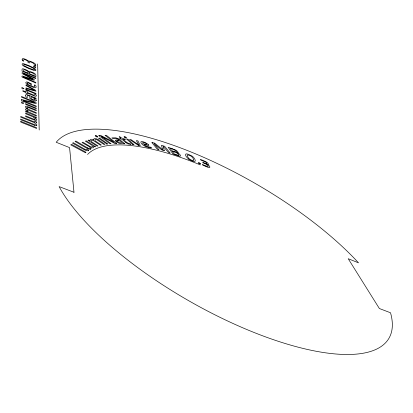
<?xml version="1.0" encoding="UTF-8"?>
<svg xmlns="http://www.w3.org/2000/svg" width="413" height="413" viewBox="0 0 413 413"><rect width="100%" height="100%" fill="white"/><g stroke="black" fill="none" stroke-linecap="round" stroke-linejoin="round"><path stroke-width="0.62" d="M92.342 146.357L92.342 146.197A16.277 5.343 25.9 0 0 92.326 146.047L92.223 145.479L85.362 141.163L86.255 140.848L95.548 146.692L94.933 146.925L93.488 146.119L93.699 147.142L93.405 147.782L91.423 147.906L82.063 142.557L82.879 142.18L90.385 146.687L91.428 147.023L92.161 146.811A5.008 1.642 26.2 0 0 92.321 146.527M21.393 99.698L21.399 100.462L21.951 100.87L36.23 106.73L36.22 106.027L23.603 100.865A16.773 5.312 24.7 0 0 23.159 100.695M36.236 95.857L36.143 96.131A2.432 0.733 25 0 1 34.687 96.1L27.294 93.09L27.289 93.756L25.983 93.214L25.911 92.517L22.865 91.252L22.875 90.617L25.895 91.872L25.911 90.71L27.31 91.294L27.299 92.45L33.825 95.135L34.537 95.186L34.609 94.432L35.952 94.918A9.566 2.886 24.9 0 1 36.215 95.847M25.601 95.104L26.36 94.453A2.168 0.661 24.9 0 1 26.68 94.479L36.091 98.165L36.096 98.676L34.424 98.062M22.173 59.224L22.865 58.496A2.039 0.558 25 0 1 23.267 58.538L25.038 59.126A8.25 2.261 25 0 1 25.936 59.524L27.903 60.597A2.153 0.589 25.1 0 1 28.311 60.938L28.543 61.253M95.016 139.924L94.99 140.074A14.899 4.786 26.7 0 0 94.98 140.26L95.016 140.781L101.33 145.02L100.431 145.226L94.257 141.122C93.772 140.647 91.505 139.604 91.304 140.848A14.161 4.579 26.6 0 0 91.309 141.065L91.392 141.654L97.948 145.897L97.086 146.161L87.938 140.306L88.718 140.079L90.204 140.988A11.327 3.66 26.5 0 1 90.044 140.281L90.261 139.63L91.01 139.3A3.975 1.28 26.3 0 1 91.82 139.305L91.944 139.326A2.401 0.774 26.3 0 1 93.565 139.909L93.828 140.053A9.571 3.072 26.5 0 1 93.87 138.985L94.025 138.845A6.19 1.988 26.5 0 1 94.458 138.623A5.875 1.884 26.5 0 1 94.711 138.572L96.146 138.691L97.902 139.465A4.362 1.399 26.4 0 1 98.531 139.868M28.74 71.723L29.132 71.423A2.313 0.65 25.1 0 1 29.767 71.454L31.93 72.167A9.339 2.654 25.1 0 1 32.581 72.445C34.351 73.034 36.489 74.35 35.812 76.539A34.537 9.757 24.6 0 1 35.735 76.926L22.116 71.175A28.518 8.1 25.4 0 1 22.034 70.68L22.085 69.172L22.767 68.754A2.075 0.583 25 0 1 23.092 68.78L25.57 69.611A7.563 2.142 25 0 1 26.096 69.838L27.485 70.54A2.411 0.681 25 0 1 27.795 70.737A2.168 0.614 25 0 1 28.435 71.284L28.662 71.692M35.053 119.218L34.991 119.3A1.244 0.403 24.9 0 1 34.434 119.352M35.539 66.028L34.114 65.579L34.284 64.645A29.132 7.93 24.7 0 0 34.284 64.459L33.778 63.535A1.611 0.439 25.2 0 0 33.468 63.297L32.064 62.559A6.014 1.647 25.2 0 0 31.579 62.348L30.567 61.971A2.106 0.573 25.2 0 0 29.922 61.816L29.359 62.017L29.318 63.029L28.001 62.466L28.007 61.718A6.314 1.724 25 0 0 27.991 61.552L27.366 60.788A3.474 0.95 25.1 0 0 25.621 59.911L24.217 59.42A1.027 0.279 25 0 0 24.047 59.41C22.808 59.792 25.043 62.425 22.488 60.577M95.062 139.795L95.816 139.48L96.926 139.749L103.983 144.504L104.959 144.349L98.624 139.93M206.763 163.708L206.805 163.29M28.621 61.284L28.864 61.124A2.297 0.625 25.2 0 1 29.638 61.155A3.123 0.852 25.2 0 1 30.087 61.279L30.753 61.496A7.083 1.941 25.2 0 1 31.894 61.945L34.449 63.23A2.705 0.738 25.2 0 1 34.837 63.504A2.571 0.702 25.2 0 1 35.053 63.679L35.776 64.96M178.906 155.2C178.633 152.908 174.508 152.201 172.319 151.349L174.059 153.837L176.841 154.772A10.63 3.139 28.1 0 0 177.636 155.025L178.798 155.247M97.824 136.935L97.277 137.002M88.258 150.693L88.175 150.755A4.502 1.502 26.1 0 1 88.015 150.853L85.264 150.255L72.523 143.161L73.225 142.661L84.954 149.274M86.859 149.63L87.148 149.429L88.563 150.141M90.571 149.186L90.488 149.238A4.466 1.482 26.2 0 1 90.292 149.336L87.504 148.665L75.073 141.483L75.853 141.045L87.288 147.73M89.223 148.138L89.544 147.962L90.932 148.685M124.05 136.708L124.932 136.796M126.528 138.03L125.666 137.942M206.66 163.765L205.163 163.367M200.31 164.054L199.453 163.754M208.044 164.488L207.94 164.503A2.101 0.614 28.8 0 1 207.543 164.472L207.006 164.328M95.806 135.66L95.222 135.743L95.377 136.006M99.099 135.459L100.235 135.402M101.34 136.388L111.04 143.693L109.93 143.776L99.203 135.929M115.273 143.523L116.378 143.507M97.091 137.013L96.497 136.801M116.13 140.017L115.227 140.337L116.012 141.36M95.976 135.65L96.59 135.867M116.203 140.022L119.228 140.183L118.65 139.702M198.534 162.593L199.376 162.898M128.933 143.45L129.956 143.564L130.957 144.338A8.843 2.726 27 0 1 129.971 144.344L127.937 143.905L125.857 142.609M128.799 143.435L127.008 142.619M100.416 135.402L100.514 135.418A0.94 0.294 26.5 0 1 100.824 135.505L114.406 142.495L105.036 135.299L106.342 135.309L116.321 143.094M138.933 145.51L139.93 145.675M125.552 137.921L124.958 137.648M148.138 146.749L149.01 146.925A34.713 10.253 27.1 0 0 150.621 147.204L151.349 147.859M148.566 147.467L149.145 147.586A11.59 3.495 27.4 0 0 151.39 147.89M125.046 136.811L125.645 137.09M148.024 146.723L145.712 145.97L143.832 144.596L148.659 145.51L148.856 145.216L148.375 144.493M148.504 147.451C139.966 145.655 136.832 137.085 148.277 144.385M34.429 119.342L34.011 119.233A3.784 1.224 24.9 0 1 33.231 118.939L25.591 115.847L25.58 116.58L34.134 120.033L36.008 120.508L36.731 120.08A6.045 1.962 24.8 0 0 36.669 119.594L34.873 117.395L36.421 117.973L36.411 117.395L25.627 113.017L25.616 113.735L33.721 117.142M146.388 144.571C138.159 142.924 144.756 141.024 147.126 144.519M138.727 145.469L138.169 145.221M34.372 102.569L21.739 99.585A0.934 0.289 24.7 0 0 21.388 99.698M152.418 142.588L154.281 143.094M162.712 149.707L155.257 143.6A0.903 0.268 27.7 0 0 154.348 143.105M163.827 150.6L162.485 150.218A1.492 0.449 27.8 0 1 162.268 150.151L161.591 149.78M23.159 100.571L23.211 100.586A9.194 2.834 24.7 0 0 23.717 100.72L35.848 103.575A0.919 0.284 25 0 0 36.179 103.462L36.137 102.682L35.595 102.29L21.476 96.466L21.455 97.143L34.372 102.434M176.764 152.583L177.936 152.805L178.297 152.49L176.413 150.327L168.189 147.286L173.001 154.008L177.616 155.593M34.718 90.447L25.947 87.881L25.936 88.552L35.972 91.221L35.678 90.323L25.983 84.964L25.978 85.615L34.718 90.349M23.458 76.932L33.654 80.153C34.594 80.649 34.382 79.126 33.644 79.074L23.526 73.762M174.807 151.685C180.44 153.053 171.302 147.751 170.306 148.474L171.865 150.704L174.596 151.612M32.895 79.353L22.601 76.09C21.559 75.548 21.837 77.37 22.715 77.35L35.838 83.049L35.828 82.435L23.458 77.071M177.766 155.644C183.217 158.034 179.609 153.084 176.79 152.624M34.733 125.418L20.65 119.78L20.671 119.032L33.861 124.334L34.842 124.463L34.976 123.792L36.659 124.7A9.489 3.128 24.8 0 1 36.736 125.196M34.702 122.785L20.717 117.173L20.738 116.435L33.835 121.716L34.811 121.845L34.945 121.185L36.618 122.083M34.429 85.021C35.869 84.701 37.02 87.742 35.255 87.819A3.046 0.893 25.1 0 1 34.826 87.793L31.29 86.653L27.222 84.665A2.932 0.862 25 0 1 26.768 84.34L25.771 82.848A11.874 3.49 25.1 0 1 25.782 82.559L26.396 81.965A2.762 0.811 25 0 1 27.594 82.104L31.104 83.689A1.946 0.568 25 0 1 31.533 84.051L31.816 86.224L33.943 86.88A1.626 0.475 25.1 0 0 34.181 86.89L34.687 86.327A27.578 8.074 24.6 0 0 34.424 85.021M205.06 163.326L202.778 162.381L203.02 162.954C204.853 162.624 211.879 168.106 205.958 165.985M206.753 166.862C207.512 167.084 210.202 168.55 209.83 166.811M23.526 73.617L35.761 78.609L35.75 78.011L22.823 72.75C21.853 71.991 21.755 73.726 22.658 73.86L32.895 79.229M33.231 97.638L31.171 96.787C30.206 98.79 33.629 100.369 34.775 99.616A6.087 1.864 24.9 0 0 33.164 97.633M205.911 165.964L202.473 164.472L202.618 165.024L206.268 166.661M199.484 162.944L200.135 163.393M199.329 163.698L198.689 163.264M103.379 137.467L114.287 143.197A1.022 0.325 26.8 0 0 115.124 143.528M103.333 137.441L101.407 136.429M138.05 145.144L129.563 139.439L131.086 139.677L136.946 143.714M137.199 143.889L138.814 144.917L138.376 144.178M95.491 136.089L96.384 136.724M96.704 135.944L97.582 136.574M188.622 159.144A4.889 1.445 28.5 0 0 191.441 160.616C198.452 164.379 194.353 156.388 190.765 155.448C184.1 151.638 184.136 155.355 188.674 159.129M118.025 142.01L120.069 142.831A4.631 1.445 26.9 0 0 120.684 142.784L121.107 142.645A7.083 2.21 26.8 0 0 121.541 142.098L120.152 140.941L117.38 140.797A2.256 0.707 26.9 0 0 117.003 140.843L117.008 140.848A0.981 0.305 26.9 0 0 116.941 140.978M164.617 146.279L161.473 145.283L162.397 148.866M116.817 142C118.273 143.048 120.498 144.338 122.248 143.316A8.312 2.592 26.8 0 0 122.496 142.779L123.766 143.729L124.736 143.796L119.785 139.656A4.646 1.445 26.9 0 0 118.541 138.763L115.805 137.834L111.933 137.87L112.986 138.618L114.711 138.572A36.7 11.703 27.4 0 1 115.444 138.582L117.194 138.825L118.598 139.656M116.068 141.401L116.765 141.953M117.741 141.783L117.457 141.556A1.59 0.496 26.9 0 1 116.993 141.101M161.457 149.666L153.972 143.585L159.015 149.893L157.513 149.501L152.077 142.8M125.784 142.547L121.799 139.124C121.148 139.367 118.825 138.309 120.069 138.309C122.48 138.783 117.246 136.104 119.992 136.796C120.111 138.283 129.703 139.914 123.141 139.264L126.93 142.547M124.199 136.971L124.871 137.57M125.728 137.168L126.383 137.761M27.335 110.901L27.036 110.028L27.929 109.992L36.344 113.374L36.334 112.692L28.327 109.249A14.77 4.651 25.1 0 1 27.392 108.32A3.578 1.131 24.9 0 1 27.031 107.426L28.435 107.545L36.298 110.746L36.287 110.054L26.979 106.337A2.586 0.816 24.8 0 0 25.549 106.373L25.456 106.564A5.286 1.673 24.9 0 0 25.554 107.132L27.31 109.063L26.313 108.831A2.251 0.718 24.8 0 0 25.89 108.826L25.405 109.311A5.126 1.631 24.9 0 0 25.472 109.636L27.351 111.768L25.647 111.118L25.642 111.701L36.39 116.068L36.375 115.351L28.198 111.789A14.569 4.626 25.1 0 1 27.325 110.901M164.813 146.481L170.177 153.115L168.633 152.64L163.083 146.217L164.26 150.492M138.324 144.085L136.383 140.601L137.937 140.895L140.26 145.515M29.927 98.222L29.803 96.219L28.9 95.847A3.541 1.084 24.9 0 0 28.347 95.635L27.908 95.501A1.193 0.361 24.9 0 0 27.428 95.444L27.119 95.873A27.15 8.312 25.4 0 0 27.144 96.275L27.382 97.592L26.045 97.101A34.171 10.449 25.5 0 1 25.57 95.093M206.758 163.171L205.793 162.18L200.816 160.063L200.46 159.449A23.717 7.052 28.9 0 1 203.594 160.631L206.882 162.242L208.198 163.677A5.276 1.538 28.7 0 1 208.152 164.55M198.477 162.774L198.653 163.181M200.16 163.46L200.331 163.868M162.665 149.583L162.443 149.016M37.65 63.943L39.204 130.007M22.493 60.577A23.169 6.34 25.4 0 1 22.163 59.219M35.792 64.965A32.157 8.745 24.7 0 1 35.523 66.023M34.434 98.062A8.121 2.488 24.9 0 1 35.719 99.27A5.72 1.75 24.9 0 1 36.308 100.442M36.277 100.431A3.521 1.079 25 0 1 35.528 100.927M35.487 100.901A2.664 0.816 25 0 1 34.403 100.679L31.909 99.683A2.597 0.795 25 0 1 29.906 98.217M35.09 119.197A4.429 1.435 24.8 0 0 34.702 118.232A16.257 5.297 24.6 0 0 33.711 117.142M36.623 122.088A9.427 3.082 24.8 0 1 36.69 122.578A2.865 0.934 24.9 0 1 34.733 122.847M36.757 125.206A2.881 0.95 24.9 0 1 34.764 125.48M87.546 154.472A159.738 55.363 29.9 0 1 200.284 164.895M86.761 149.764A1.621 0.542 26.1 0 1 84.908 149.31M88.599 150.156A4.935 1.647 26.1 0 1 88.206 150.647M89.105 148.257A1.606 0.532 26.2 0 1 87.236 147.761M90.974 148.706A4.894 1.621 26.2 0 1 90.514 149.15M116.435 143.141A0.909 0.289 26.8 0 1 116.585 143.538M99.022 135.851A0.986 0.31 26.5 0 1 99.053 135.428M151.907 142.661A1.027 0.305 27.6 0 1 152.387 142.552M164.286 150.502A0.878 0.263 27.9 0 1 163.935 150.647M207.021 164.369A3.015 0.883 28.8 0 1 208.756 165.386A4.135 1.213 28.8 0 1 209.613 166.475M193.769 160.141C191.735 161.442 187.043 157.89 187.182 154.947C190.083 154.87 193.243 157.136 193.769 160.141M29.364 72.667L29.359 73.659L34.393 75.785L33.98 73.85A1.203 0.341 25.1 0 0 33.789 73.695L32.219 72.874A7.393 2.101 25.1 0 0 31.677 72.647L30.108 72.146A1.399 0.398 25.1 0 0 29.886 72.13L29.364 72.667M28.048 72.177L28.043 73.101L23.458 71.165L23.51 70.024L23.892 69.699A1.239 0.351 25 0 1 24.15 69.709L25.596 70.179A6.262 1.776 25 0 1 26.081 70.391L27.434 71.108A1.224 0.346 25 0 1 27.619 71.258L28.038 71.986A9.267 2.617 24.9 0 1 28.048 72.177M25.745 103.787L25.735 104.463L36.267 108.774L36.256 108.092L25.745 103.787M25.931 89.291L25.921 89.91L36.019 94.107L36.008 93.477L25.931 89.291M23.613 103.095C21.744 105.103 19.597 99.662 23.613 103.095M23.887 88.604C21.874 90.287 20.201 85.403 23.887 88.604M35.575 67.376C31.935 67.402 33.587 64.433 35.575 67.391M20.841 121.345L20.82 122.129L36.597 128.458L36.581 127.669L20.841 121.345M35.869 70.06L35.26 70.654A3.418 0.95 25.2 0 1 34.48 70.608L28.967 68.656L23.433 65.915A3.433 0.955 25 0 1 22.648 65.295L22.044 64.175L22.689 63.597A3.459 0.96 25 0 1 23.484 63.648L28.982 65.605L34.449 68.321A3.443 0.955 25.2 0 1 35.234 68.935L35.869 70.06M34.387 69.43L34.093 69.766A2.266 0.63 25.2 0 1 33.468 69.74L29.338 68.253A27.929 7.563 25.1 0 1 28.249 67.789L24.46 65.91A2.277 0.635 25 0 1 23.83 65.404L23.536 64.815L23.851 64.485A2.302 0.64 25 0 1 24.486 64.516L28.611 65.997A28.822 8.219 25 0 1 29.695 66.462L33.453 68.331A2.292 0.635 25.2 0 1 34.083 68.837L34.387 69.43M27.253 83.168L27.243 83.214A8.26 2.426 25.1 0 0 27.237 83.39L27.754 84.247A1.6 0.47 25 0 0 28.001 84.438L30.469 85.672L30.417 84.051A0.914 0.268 25 0 0 30.19 83.824L28.28 82.946A1.43 0.418 25 0 0 27.594 82.843L27.253 83.168M85.486 152.779L70.773 144.875L71.428 144.302L86.012 152.278L85.486 152.779M106.884 144.08L98.552 138.221L99.657 138.102L107.839 143.972L106.884 144.08M132.81 144.602L126.517 139.005L127.901 139.196L134.019 144.762L132.81 144.602M73.984 192.272L59.126 186.614A193.248 67.407 29.9 0 0 260.686 335.067A193.248 67.407 29.9 0 0 390.517 312.77L379.366 308.526L348.205 258.714L358.515 262.828A193.248 67.407 29.9 0 0 188.803 151.091A193.248 67.407 29.9 0 0 56.194 142.273L69.565 147.606L73.984 192.272"/></g></svg>
